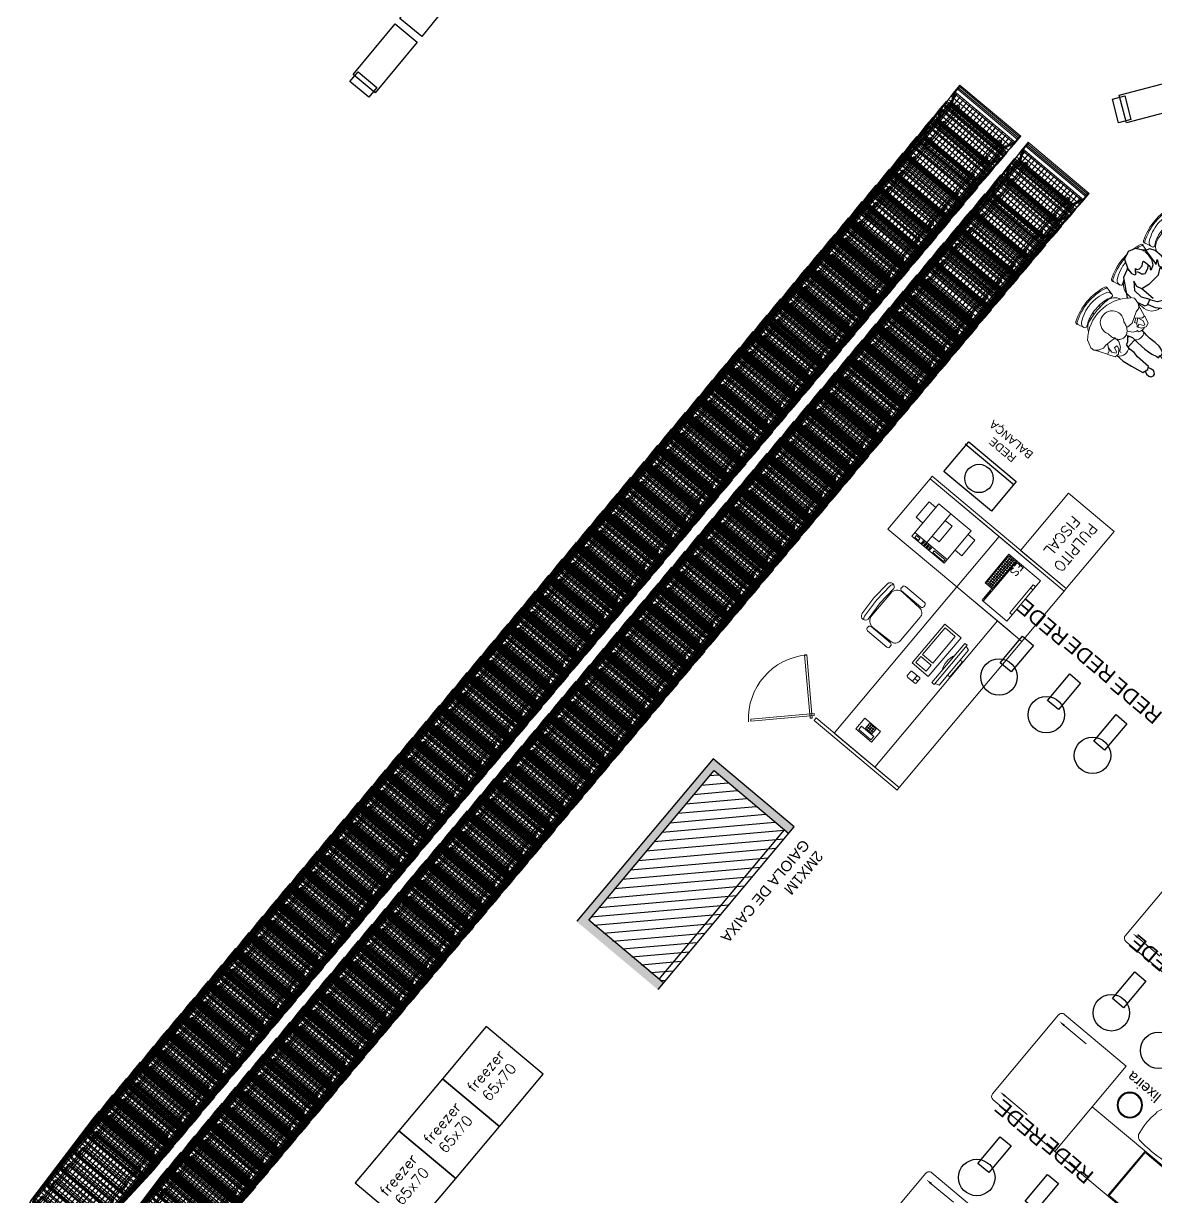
# Model space of a CAD drawing. Header units: metres. Extents: x 822482 to 822767, y 9662202 to 9662512.
# Drawn here: x 822614.28 to 822624.96, y 9662419.45 to 9662430.52 of the extents above; entities that cross this region are included whole.
import ezdxf

# ---------------------------------------------------------------- set-up
doc = ezdxf.new("R2010")
doc.units = ezdxf.units.M
for name, color, linetype, lineweight in [('#ARQ_MOB', 250, 'Continuous', 0), ('20006_ARQ_1400_3PV$0$I-PONTO-ELE', 114, 'Continuous', 0), ('ALVENARIA', 5, 'Continuous', 15), ('ARQ_NE_MOBILIÁRIOS', 251, 'Continuous', 0), ('HACHURAS', 167, 'Continuous', 9)]:
    doc.layers.add(name, color=color, linetype=linetype, lineweight=lineweight)
for name, color, linetype in [('#ARQ_TEXTO', 8, 'Continuous'), ('20006_ARQ_1000_3PV$0$ARQ-SAN', 9, 'Continuous'), ('ARQ_NE_EQUIPAMENTOS', 7, 'Continuous'), ('FERRAGEM', 46, 'Continuous'), ('MULHER_CIMA', 7, 'Continuous')]:
    doc.layers.add(name, color=color, linetype=linetype)
doc.layers.add('ARQ_NE_COTAS', color=7, linetype='Continuous', true_color=0x000000)
doc.styles.add('20006_ARQ_1400_3PV$0$ROMANS', font='romans.shx')
doc.styles.add('Arial', font='arial.ttf', dxfattribs={"height": 0.6})
doc.styles.add('ROMANS', font='romans', dxfattribs={"height": 0.2})
doc.styles.get("Standard").update_dxf_attribs({"font": 'arial.ttf'})

# ---------------------------------------------------------------- blocks, each defined once
blk = doc.blocks.new('VDDIM_DEFAULT')
at = {"linetype": 'Continuous', "lineweight": -2, "extrusion": (0, 0, -1)}
blk.add_hatch(color=0, dxfattribs=at).paths.add_polyline_path([(0, 0), (1, -0.1665), (1, 0.1665)])
blk = doc.blocks.new('20006_ARQ_1400_3PV$0$CADEIRA')
for p, q in [((-1114.172, -321.17), (-1114.172, -321.15)), ((-1114.125, -321.17), (-1114.125, -321.15))]:
    blk.add_line(p, q)
blk.add_lwpolyline([(-1114.229, -321.143, -0.414214), (-1114.349, -321.023, -0.089611), (-1114.349, -320.793, -0.414214), (-1114.289, -320.733, -0.04626), (-1114.009, -320.733, -0.414214), (-1113.949, -320.793, -0.089611), (-1113.949, -321.023, -0.414214), (-1114.069, -321.143, -0.088566)], format="xyb", close=True)
for points in [[(-1113.979, -321.191, 0.189609), (-1114.006, -321.164, 0.221082), (-1114.014, -321.161, -0.044762), (-1114.137, -321.17), (-1114.14, -321.17, -0.038554), (-1114.284, -321.161, 0.221082), (-1114.292, -321.164, 0.189609), (-1114.319, -321.191)], [(-1114.139, -321.225, 0.053278), (-1113.973, -321.21, -1.041839), (-1113.97, -321.224, -0.05325), (-1114.139, -321.24, -0.047646), (-1114.328, -321.224, -1.041839), (-1114.325, -321.21, 0.047578), (-1114.139, -321.225)], [(-1113.97, -321.21, 0.271734), (-1113.979, -321.191, -0.053337), (-1114.138, -321.205, -0.047695), (-1114.319, -321.191, 0.271734), (-1114.327, -321.21)]]:
    blk.add_lwpolyline(points, format="xyb")
blk = doc.blocks.new('lixeira esxritorio')
at = {"layer": '20006_ARQ_1000_3PV$0$ARQ-SAN'}
for radius in [12, 11.3]:
    blk.add_circle((59684, -4692), radius, dxfattribs=at)
blk = doc.blocks.new('CAIXA')
at = {"layer": 'ARQ_NE_MOBILIÁRIOS', "transparency": 33554687}
for points in [[(723.422, -107.869), (723.446, -107.885), (723.457, -107.869), (723.464, -107.862), (723.471, -107.854), (723.454, -107.837)], [(723.422, -108.301), (723.446, -108.317), (723.457, -108.301), (723.464, -108.293), (723.471, -108.286), (723.454, -108.269)]]:
    blk.add_hatch(color=256, dxfattribs=at).paths.add_polyline_path(points)
for p, q in [((723.122, -107.546), (725.642, -107.546)), ((724.232, -108.096), (724.232, -107.546)), ((724.882, -108.596), (724.882, -107.546)), ((723.082, -108.056), (723.082, -107.586)), ((725.682, -108.556), (725.682, -107.586)), ((723.122, -108.096), (724.882, -108.096)), ((723.276, -108.096), (723.276, -108.558)), ((723.413, -108.071), (723.485, -108.071)), ((723.449, -108.035), (723.449, -108.107)), ((723.882, -108.096), (723.882, -108.596)), ((723.314, -108.596), (723.882, -108.596)), ((723.314, -108.596), (723.882, -108.596)), ((725.642, -108.596), (724.882, -108.596))]:
    blk.add_line(p, q, dxfattribs=at)
for points in [[(723.803, -107.516), (723.803, -107.116), (723.822, -107.116), (723.822, -107.516)], [(725.579, -107.645), (725.306, -107.645)], [(725.579, -108.514), (725.306, -108.514)]]:
    blk.add_lwpolyline(points, dxfattribs=at)
for points in [[(724.222, -107.556), (723.122, -107.556), (723.122, -108.086), (724.222, -108.086)], [(723.777, -107.546), (723.777, -107.516), (723.847, -107.516), (723.847, -107.546)], [(723.399, -107.771), (723.499, -107.771), (723.499, -108.371), (723.399, -108.371)], [(723.427, -107.81), (723.412, -107.825), (723.439, -107.852), (723.422, -107.869), (723.481, -107.909), (723.457, -107.869), (723.471, -107.854)], [(723.427, -108.241), (723.412, -108.256), (723.439, -108.284), (723.422, -108.301), (723.481, -108.34), (723.457, -108.301), (723.471, -108.286)]]:
    blk.add_lwpolyline(points, close=True, dxfattribs=at)
for centre, radius, start, end in [((723.122, -107.586), 0.04, 90, 180), ((725.642, -107.586), 0.04, 0, 90), ((723.122, -108.056), 0.04, 180, 270), ((723.314, -108.558), 0.0378, 180, 270), ((725.642, -108.556), 0.04, 270, 0)]:
    blk.add_arc(centre, radius, start, end, dxfattribs=at)
at = {"layer": 'ARQ_NE_MOBILIÁRIOS', "transparency": 33554687, "xscale": -0.06000000022351753, "yscale": 0.06000000022351753, "zscale": 0.01000000003725292, "rotation": 180}
for p in [(725.639, -107.645), (725.639, -108.514)]:
    blk.add_blockref('VDDIM_DEFAULT', p, dxfattribs=at)
at = {"layer": 'ARQ_NE_MOBILIÁRIOS', "transparency": 33554687, "rotation": 0.02459345063217278}
blk.add_blockref('20006_ARQ_1400_3PV$0$CADEIRA', (1838.194, 213.072), dxfattribs=at)
at = {"layer": 'ARQ_NE_MOBILIÁRIOS', "transparency": 33554687, "xscale": -0.01, "yscale": 0.01, "zscale": 0.01}
blk.add_blockref('lixeira esxritorio', (1321.461, -61.416), dxfattribs=at)
at = {"layer": 'ARQ_NE_MOBILIÁRIOS', "transparency": 33554687, "insert": (724.628, -108.553), "char_height": 0.1, "width": 3.46, "attachment_point": 5, "style": 'Arial'}
blk.add_mtext('lixeira', dxfattribs=at)
blk = doc.blocks.new('CALUNGAS SENTADOS')
at = {"color": 8}
for p, q in [((-0.198, -0.025), (-0.263, -0.011)), ((-0.198, -0.025), (-0.263, -0.011)), ((-0.118, -0.095), (-0.118, -0.362)), ((-0.118, -0.095), (-0.118, -0.362)), ((-0.073, -0.069), (-0.073, -0.388)), ((-0.073, -0.069), (-0.073, -0.388)), ((-0.027, -0.065), (-0.027, -0.392)), ((-0.027, -0.065), (-0.027, -0.392)), ((0.018, -0.064), (0.018, -0.394)), ((0.018, -0.064), (0.018, -0.394)), ((0.061, -0.065), (0.061, -0.394)), ((0.061, -0.065), (0.061, -0.394)), ((0.102, -0.069), (0.102, -0.394)), ((0.102, -0.069), (0.102, -0.394)), ((0.144, -0.09), (0.144, -0.369)), ((0.144, -0.09), (0.144, -0.369)), ((-0.208, -0.184), (-0.225, -0.184)), ((-0.208, -0.184), (-0.225, -0.184)), ((-0.208, -0.274), (-0.225, -0.274)), ((-0.208, -0.274), (-0.225, -0.274)), ((-0.263, -0.447), (-0.198, -0.433)), ((-0.263, -0.447), (-0.198, -0.433)), ((-0.216, -0.491), (-0.263, -0.48)), ((-0.208, -0.744), (-0.225, -0.744)), ((-0.263, -0.917), (-0.198, -0.903)), ((-0.198, -1.019), (-0.263, -1.005)), ((-0.208, -1.178), (-0.225, -1.178)), ((-0.208, -1.269), (-0.225, -1.269)), ((-0.263, -1.442), (-0.198, -1.428))]:
    blk.add_line(p, q, dxfattribs=at)
at = {"color": 8, "linetype": 'Continuous'}
for p, q in [((-0.014, -0.909), (-0.047, -0.932)), ((0.049, -0.926), (-0.014, -0.909)), ((0.078, -0.957), (0.049, -0.926)), ((0.167, -0.98), (0.051, -0.932)), ((0.082, -1), (0.078, -0.957)), ((0.161, -1.011), (0.167, -0.98)), ((0.17, -0.978), (0.237, -1.007)), ((0.122, -1.105), (0.082, -1)), ((0.102, -1.056), (0.161, -1.011)), ((0.112, -1.164), (0.122, -1.105)), ((0.134, -1.087), (0.118, -1.047)), ((0.186, -1.021), (0.132, -1.032)), ((0.132, -1.032), (0.153, -1.076)), ((0.153, -1.079), (0.134, -1.087)), ((0.153, -1.076), (0.183, -1.104)), ((0.177, -1.071), (0.218, -1.052)), ((0.187, -1.099), (0.177, -1.071)), ((0.223, -1.039), (0.186, -1.021)), ((0.215, -1.086), (0.187, -1.099)), ((0.245, -1.045), (0.215, -1.086)), ((0.218, -1.052), (0.223, -1.039)), ((0.237, -1.007), (0.245, -1.045)), ((0.136, -1.193), (0.133, -1.193)), ((0.182, -1.164), (0.136, -1.193)), ((0.22, -1.128), (0.205, -1.127)), ((0.076, -1.359), (0.089, -1.318)), ((0.136, -1.32), (0.081, -1.315)), ((0.182, -1.349), (0.136, -1.32)), ((0.064, -1.429), (0.076, -1.359)), ((0.065, -1.458), (0.064, -1.429)), ((0.067, -1.402), (0.126, -1.447)), ((0.15, -1.437), (0.097, -1.426)), ((0.151, -1.359), (0.142, -1.387)), ((0.142, -1.387), (0.182, -1.406)), ((0.188, -1.419), (0.15, -1.437)), ((0.18, -1.372), (0.151, -1.359)), ((0.21, -1.412), (0.18, -1.372)), ((0.182, -1.406), (0.188, -1.419)), ((0.22, -1.385), (0.205, -1.387)), ((-0.026, -1.534), (-0.1, -1.496)), ((0.009, -1.532), (-0.026, -1.534)), ((0.043, -1.503), (0.009, -1.532)), ((0.131, -1.478), (0.016, -1.526)), ((0.04, -1.505), (0.065, -1.458)), ((0.126, -1.447), (0.131, -1.478)), ((0.135, -1.48), (0.202, -1.451))]:
    blk.add_line(p, q, dxfattribs=at)
for points in [[(0.151, -1.257, 0.124746), (0.148, -1.222, 0.105774), (0.127, -1.186, 0.08674), (0.093, -1.161, 0.069932), (0.052, -1.146, 0.076839)], [(0.013, -1.327, 0.006752), (0.017, -1.327, 0.076839), (0.065, -1.328, 0.08674), (0.105, -1.315, 0.105774), (0.137, -1.289, 0.124746), (0.151, -1.257, 0.124746)]]:
    blk.add_lwpolyline(points, format="xyb", dxfattribs=at)
for centre, radius, start, end in [((0.223, -1.244), 0.41, 130.1103, 219.0494), ((-0.027, -1.223), 0.111, 44.1506, 291.1882)]:
    blk.add_arc(centre, radius, start, end, dxfattribs=at)
at = {"color": 8}
for centre, major_axis, ratio, start_param, end_param in [((0.018, -1.134), (-0.802, 0.802), 1, -0.855297, -0.684004), ((0.018, -1.134), (-0.802, 0.802), 1, -0.855297, -0.684004), ((0.111, -0.124), (0.0864, 0.0864), 1, 5.672911, 7.182518), ((0.111, -0.124), (0.0864, 0.0864), 1, 5.672911, 7.182518), ((0.228, -0.227), (-0.399, 0.399), 1, 0.401752, 0.789012), ((0.228, -0.227), (-0.399, 0.399), 1, 0.401752, 0.789012), ((0.24, -0.233), (0.399, 0.399), 1, 1.972549, 2.349034), ((0.24, -0.233), (0.399, 0.399), 1, 1.972549, 2.349034), ((0.144, -0.244), (-0.312, 0.312), 1, 0.326028, 0.751615), ((0.144, -0.244), (-0.312, 0.312), 1, 0.326028, 0.751615), ((-0.278, -0.025), (-0.0145, 0.0145), 1, -1.521953, 0.272536), ((-0.278, -0.025), (-0.0145, 0.0145), 1, -1.521953, 0.272536), ((-0.267, -0.028), (-0.0128, 0.0128), 1, -1.001547, 0.401752), ((-0.267, -0.028), (-0.0128, 0.0128), 1, -1.001547, 0.401752), ((-0.211, -0.068), (0.0321, 0.0321), 1, 0.56925, 1.896824), ((-0.211, -0.068), (0.0321, 0.0321), 1, 0.56925, 1.896824), ((0.12, -0.212), (-0.245, 0.245), 1, 0.301328, 0.703109), ((0.12, -0.212), (-0.245, 0.245), 1, 0.301328, 0.703109), ((0.607, -0.229), (0.577, 0.577), 1, 2.200675, 2.511714), ((0.607, -0.229), (0.577, 0.577), 1, 2.200675, 2.511714), ((-0.085, -0.12), (-0.0814, 0.0814), 1, -0.684004, 0.629879), ((-0.085, -0.12), (-0.0814, 0.0814), 1, -0.684004, 0.629879), ((-0.202, -0.042), (-0.0128, 0.0128), 1, 3.44292, 5.281639), ((-0.202, -0.042), (-0.0128, 0.0128), 1, 3.44292, 5.281639), ((-0.056, -0.151), (0.0586, 0.0586), 1, 0.886793, 2.200675), ((-0.056, -0.151), (0.0586, 0.0586), 1, 0.886793, 2.200675), ((0.018, -0.88), (-0.577, 0.577), 1, -0.882554, -0.684004), ((0.018, -0.88), (-0.577, 0.577), 1, -0.882554, -0.684004), ((0.089, -0.151), (-0.0586, 0.0586), 1, 4.08251, 5.396393), ((0.089, -0.151), (-0.0586, 0.0586), 1, 4.08251, 5.396393), ((-0.575, -0.229), (0.577, 0.577), 1, 5.342268, 5.653306), ((-0.575, -0.229), (0.577, 0.577), 1, 5.342268, 5.653306), ((0.269, -0.229), (0.351, 0.351), 1, 2.26473, 2.447659), ((0.269, -0.229), (0.351, 0.351), 1, 2.26473, 2.447659), ((0.442, -0.229), (0.416, 0.416), 1, 2.200675, 2.511714), ((0.442, -0.229), (0.416, 0.416), 1, 2.200675, 2.511714), ((-0.41, -0.229), (0.416, 0.416), 1, 5.342268, 5.653306), ((-0.41, -0.229), (0.416, 0.416), 1, 5.342268, 5.653306), ((0.228, -0.231), (0.399, 0.399), 1, 2.352581, 2.73984), ((0.228, -0.231), (0.399, 0.399), 1, 2.352581, 2.73984), ((0.24, -0.225), (-0.399, 0.399), 1, 0.792558, 1.169044), ((0.24, -0.225), (-0.399, 0.399), 1, 0.792558, 1.169044), ((0.144, -0.214), (-0.312, 0.312), 1, 0.819181, 1.244768), ((0.144, -0.214), (-0.312, 0.312), 1, 0.819181, 1.244768), ((0.12, -0.246), (0.245, 0.245), 1, 2.438484, 2.840265), ((0.12, -0.246), (0.245, 0.245), 1, 2.438484, 2.840265), ((-0.056, -0.307), (-0.0586, 0.0586), 1, 0.940917, 2.2548), ((-0.056, -0.307), (-0.0586, 0.0586), 1, 0.940917, 2.2548), ((0.089, -0.307), (0.0586, 0.0586), 1, 4.028385, 5.342268), ((0.089, -0.307), (0.0586, 0.0586), 1, 4.028385, 5.342268), ((-0.278, -0.432), (0.0145, 0.0145), 1, 2.869057, 4.663546), ((-0.278, -0.432), (0.0145, 0.0145), 1, 2.869057, 4.663546), ((-0.267, -0.429), (0.0128, 0.0128), 1, 2.73984, 4.143139), ((-0.267, -0.429), (0.0128, 0.0128), 1, 2.73984, 4.143139), ((-0.211, -0.389), (-0.0321, 0.0321), 1, 1.244768, 2.572343), ((-0.211, -0.389), (-0.0321, 0.0321), 1, 1.244768, 2.572343), ((-0.085, -0.337), (-0.0814, 0.0814), 1, 0.940917, 1.907275), ((-0.085, -0.337), (-0.0814, 0.0814), 1, 0.940917, 1.907275), ((-0.202, -0.415), (0.0128, 0.0128), 1, 4.143139, 5.981858), ((-0.202, -0.415), (0.0128, 0.0128), 1, 4.143139, 5.981858), ((0.018, 0.423), (0.577, 0.577), 1, 3.825596, 4.024147), ((0.018, 0.423), (0.577, 0.577), 1, 3.825596, 4.024147), ((0.112, -0.335), (-0.0857, 0.0857), 1, 2.763389, 3.754739), ((0.112, -0.335), (-0.0857, 0.0857), 1, 2.763389, 3.754739), ((0.228, -0.697), (-0.399, 0.399), 1, 0.401752, 0.571558), ((0.24, -0.703), (0.399, 0.399), 1, 1.972549, 2.07099), ((-0.278, -0.495), (-0.0145, 0.0145), 1, -1.521953, 0.272536), ((-0.267, -0.498), (-0.0128, 0.0128), 1, -1.001547, 0.401752), ((-0.211, -0.538), (0.0321, 0.0321), 1, 0.941646, 1.896824), ((0.111, -0.594), (0.0864, 0.0864), 1, 6.213809, 6.547934), ((0.228, -0.697), (-0.399, 0.399), 1, 0.681766, 0.789012), ((0.228, -0.701), (0.399, 0.399), 1, 2.352581, 2.73984), ((0.24, -0.703), (0.399, 0.399), 1, 2.308379, 2.349034), ((0.24, -0.695), (-0.399, 0.399), 1, 0.792558, 1.169044), ((0.144, -0.684), (-0.312, 0.312), 1, 0.819181, 1.244768), ((-0.211, -0.859), (-0.0321, 0.0321), 1, 1.244768, 2.572343), ((0.12, -0.716), (0.245, 0.245), 1, 2.727533, 2.840265), ((-0.202, -0.885), (0.0128, 0.0128), 1, 4.143139, 5.981858), ((-0.085, -0.807), (-0.0814, 0.0814), 1, 1.160924, 2.2548), ((0.112, -0.805), (-0.0857, 0.0857), 1, 2.232808, 3.754739), ((-0.575, -0.699), (0.577, 0.577), 1, 5.342268, 5.342668), ((-0.278, -0.902), (0.0145, 0.0145), 1, 2.869057, 4.663546), ((-0.267, -0.899), (0.0128, 0.0128), 1, 2.73984, 4.143139), ((0.018, 0.206), (0.802, 0.802), 1, 3.825596, 3.87712), ((0.018, 0.206), (0.802, 0.802), 1, 3.955991, 3.99689), ((0.228, -1.221), (-0.399, 0.399), 1, 0.401752, 0.789012), ((0.24, -1.227), (0.399, 0.399), 1, 1.972549, 2.349034), ((0.144, -1.238), (-0.312, 0.312), 1, 0.326028, 0.751615), ((-0.278, -1.02), (-0.0145, 0.0145), 1, -1.521953, 0.272536), ((-0.267, -1.023), (-0.0128, 0.0128), 1, -1.001547, 0.401752), ((-0.211, -1.063), (0.0321, 0.0321), 1, 0.56925, 1.896824), ((0.12, -1.207), (-0.245, 0.245), 1, 0.301328, 0.703109), ((0.607, -1.223), (0.577, 0.577), 1, 2.200675, 2.511714), ((-0.085, -1.115), (0.054, 0.102), 0.999252, 0.672326, 1.899028), ((-0.202, -1.037), (-0.0128, 0.0128), 1, 3.44292, 5.281639), ((0.269, -1.223), (0.351, 0.351), 1, 2.26473, 2.447659), ((-0.575, -1.224), (0.577, 0.577), 1, 5.403078, 5.516886), ((0.228, -1.225), (0.399, 0.399), 1, 2.352581, 2.73984), ((0.24, -1.219), (-0.399, 0.399), 1, 0.792558, 1.169044), ((0.144, -1.209), (-0.312, 0.312), 1, 0.819181, 1.244768), ((0.12, -1.24), (0.245, 0.245), 1, 2.438484, 2.840265), ((-0.41, -1.224), (0.416, 0.416), 1, 5.467846, 5.506045), ((-0.278, -1.427), (0.0145, 0.0145), 1, 2.869057, 4.663546), ((-0.267, -1.424), (0.0128, 0.0128), 1, 2.73984, 4.143139), ((-0.211, -1.384), (-0.0321, 0.0321), 1, 1.244768, 2.572343), ((-0.085, -1.332), (-0.0814, 0.0814), 1, 0.940917, 1.852655), ((-0.202, -1.41), (0.0128, 0.0128), 1, 4.143139, 5.981858)]:
    blk.add_ellipse(centre, major_axis=major_axis, ratio=ratio, start_param=start_param, end_param=end_param, dxfattribs=at)
at = {"layer": 'ALVENARIA', "color": 8, "linetype": 'Continuous', "ltscale": 0.1}
blk.add_line((0.202, -1.451), (0.21, -1.412), dxfattribs=at)
for centre, radius, start, end in [((0.154, -1.077), 0.0839, 321.5013, 12.8227), ((0.191, -1.143), 0.0835, 307.6511, 33.4056), ((0.176, -1.354), 0.0848, 296.6577, 38.7892), ((0.243, -1.3), 0.00133, 51.1491, 218.7892)]:
    blk.add_arc(centre, radius, start, end, dxfattribs=at)
for points in [[(0.205, -1.127), (0.182, -1.164)], [(0.205, -1.387), (0.182, -1.349)]]:
    blk.add_spline(points, degree=3, dxfattribs=at)
at = {"layer": 'FERRAGEM', "color": 8, "linetype": 'Continuous', "ltscale": 0.5}
for p, q in [((-0.014, -0.534), (0.116, -0.518)), ((0.116, -0.518), (0.171, -0.515)), ((0.171, -0.515), (0.204, -0.514)), ((0.204, -0.514), (0.233, -0.539)), ((0.233, -0.539), (0.27, -0.562)), ((0.35, -0.525), (0.301, -0.52)), ((0.392, -0.529), (0.35, -0.525)), ((0.425, -0.527), (0.392, -0.529)), ((0.459, -0.525), (0.425, -0.527)), ((0.509, -0.529), (0.459, -0.525)), ((0.557, -0.543), (0.509, -0.529)), ((0.578, -0.559), (0.557, -0.543)), ((0.592, -0.542), (0.568, -0.551)), ((0.617, -0.546), (0.592, -0.542)), ((0.648, -0.545), (0.617, -0.546)), ((0.657, -0.561), (0.648, -0.545)), ((0.246, -0.636), (0.188, -0.653)), ((0.188, -0.653), (0.235, -0.651)), ((0.273, -0.626), (0.246, -0.636)), ((0.258, -0.652), (0.281, -0.679)), ((0.27, -0.562), (0.273, -0.626)), ((0.273, -0.626), (0.33, -0.632)), ((0.33, -0.632), (0.38, -0.636)), ((0.38, -0.636), (0.422, -0.636)), ((0.422, -0.636), (0.467, -0.634)), ((0.467, -0.634), (0.503, -0.63)), ((0.503, -0.63), (0.555, -0.616)), ((0.555, -0.616), (0.575, -0.615)), ((0.574, -0.593), (0.579, -0.579)), ((0.575, -0.615), (0.574, -0.593)), ((0.574, -0.593), (0.614, -0.6)), ((0.579, -0.579), (0.578, -0.559)), ((0.614, -0.6), (0.642, -0.598)), ((0.642, -0.598), (0.658, -0.584)), ((0.658, -0.584), (0.657, -0.561)), ((0.304, -0.675), (0.27, -0.666)), ((0.281, -0.679), (0.291, -0.707)), ((0.329, -0.68), (0.304, -0.675)), ((0.374, -0.678), (0.329, -0.68)), ((0.424, -0.687), (0.374, -0.678)), ((0.561, -0.692), (0.424, -0.687)), ((0.438, -0.792), (0.559, -0.77)), ((0.559, -0.77), (0.577, -0.719)), ((0.577, -0.719), (0.561, -0.692)), ((0.568, -0.744), (0.597, -0.76)), ((0.58, -0.699), (0.569, -0.705)), ((0.602, -0.693), (0.58, -0.699)), ((0.58, -0.699), (0.58, -0.699)), ((0.597, -0.76), (0.624, -0.759)), ((0.627, -0.691), (0.602, -0.693)), ((0.624, -0.759), (0.644, -0.752)), ((0.653, -0.71), (0.627, -0.691)), ((0.644, -0.752), (0.654, -0.729)), ((0.654, -0.729), (0.653, -0.71)), ((0.125, -0.8), (-0.016, -0.799)), ((0.263, -0.804), (0.349, -0.808)), ((0.349, -0.808), (0.402, -0.8)), ((0.402, -0.8), (0.438, -0.792)), ((0.297, -1.105), (0.235, -1.096)), ((0.339, -1.108), (0.297, -1.105)), ((0.373, -1.107), (0.339, -1.108)), ((0.406, -1.105), (0.373, -1.107)), ((0.456, -1.108), (0.406, -1.105)), ((0.216, -1.206), (0.164, -1.224)), ((0.216, -1.206), (0.277, -1.212)), ((0.277, -1.212), (0.327, -1.215)), ((0.327, -1.215), (0.369, -1.216)), ((0.369, -1.216), (0.414, -1.214)), ((0.414, -1.214), (0.45, -1.21)), ((0.45, -1.21), (0.502, -1.196)), ((0.505, -1.123), (0.456, -1.108)), ((0.502, -1.196), (0.522, -1.195)), ((0.525, -1.139), (0.505, -1.123)), ((0.539, -1.121), (0.515, -1.131)), ((0.521, -1.173), (0.526, -1.158)), ((0.522, -1.195), (0.521, -1.173)), ((0.521, -1.173), (0.562, -1.179)), ((0.526, -1.158), (0.525, -1.139)), ((0.565, -1.126), (0.539, -1.121)), ((0.562, -1.179), (0.589, -1.178)), ((0.595, -1.124), (0.565, -1.126)), ((0.589, -1.178), (0.606, -1.163)), ((0.604, -1.141), (0.595, -1.124)), ((0.606, -1.163), (0.604, -1.141)), ((0.164, -1.224), (0.162, -1.224)), ((0.162, -1.224), (0.2, -1.267)), ((0.2, -1.267), (0.209, -1.294)), ((0.243, -1.302), (0.209, -1.293)), ((0.268, -1.307), (0.243, -1.302)), ((0.313, -1.305), (0.268, -1.307)), ((0.364, -1.314), (0.313, -1.305)), ((0.501, -1.319), (0.364, -1.314)), ((0.516, -1.346), (0.501, -1.319)), ((0.519, -1.326), (0.508, -1.332)), ((0.541, -1.32), (0.519, -1.326)), ((0.519, -1.326), (0.519, -1.326)), ((0.566, -1.318), (0.541, -1.32)), ((0.592, -1.337), (0.566, -1.318)), ((0.202, -1.431), (0.288, -1.435)), ((0.288, -1.435), (0.341, -1.427)), ((0.341, -1.427), (0.377, -1.42)), ((0.377, -1.42), (0.499, -1.397)), ((0.499, -1.397), (0.516, -1.346)), ((0.507, -1.372), (0.536, -1.387)), ((0.536, -1.387), (0.564, -1.386)), ((0.564, -1.386), (0.583, -1.379)), ((0.583, -1.379), (0.593, -1.356)), ((0.593, -1.356), (0.592, -1.337))]:
    blk.add_line(p, q, dxfattribs=at)
at = {"layer": 'MULHER_CIMA', "color": 8}
for p, q in [((-0.154, -0.441), (-0.201, -0.461)), ((-0.075, -0.442), (-0.154, -0.441)), ((-0.068, -0.446), (-0.075, -0.442)), ((-0.038, -0.442), (-0.068, -0.446)), ((0.135, -0.42), (-0.038, -0.442)), ((0.168, -0.455), (0.135, -0.42)), ((-0.31, -0.548), (-0.342, -0.611)), ((-0.242, -0.51), (-0.31, -0.548)), ((-0.229, -0.514), (-0.242, -0.51)), ((-0.201, -0.461), (-0.229, -0.514)), ((-0.22, -0.497), (-0.061, -0.536)), ((-0.085, -0.493), (-0.033, -0.528)), ((-0.061, -0.536), (-0.085, -0.493)), ((-0.033, -0.528), (0.072, -0.505)), ((0.019, -0.594), (-0.014, -0.534)), ((0.072, -0.505), (0.173, -0.504)), ((0.173, -0.504), (0.168, -0.455)), ((0.251, -0.465), (0.168, -0.455)), ((0.172, -0.489), (0.283, -0.549)), ((0.336, -0.498), (0.251, -0.465)), ((0.265, -0.524), (0.336, -0.516)), ((0.296, -0.543), (0.265, -0.524)), ((0.283, -0.549), (0.296, -0.543)), ((0.336, -0.516), (0.336, -0.498)), ((-0.342, -0.611), (-0.321, -0.688)), ((-0.321, -0.688), (-0.249, -0.733)), ((-0.249, -0.733), (-0.239, -0.754)), ((-0.239, -0.754), (-0.218, -0.828)), ((0.215, -0.74), (0.173, -0.797)), ((0.264, -0.737), (0.215, -0.777)), ((0.221, -0.746), (0.215, -0.74)), ((0.215, -0.777), (0.221, -0.746)), ((0.263, -0.804), (0.288, -0.733)), ((0.288, -0.733), (0.264, -0.737)), ((-0.218, -0.828), (-0.069, -0.951)), ((0.173, -0.797), (0.105, -0.832)), ((0.109, -0.903), (0.123, -0.872)), ((0.123, -0.872), (0.191, -0.852)), ((0.191, -0.852), (0.263, -0.804)), ((-0.069, -0.951), (-0.061, -0.948)), ((0.037, -0.922), (0.109, -0.903))]:
    blk.add_line(p, q, dxfattribs=at)
for points in [[(-0.243, -0.739), (-0.183, -0.75), (-0.152, -0.741), (-0.148, -0.727), (-0.164, -0.714), (-0.187, -0.69), (-0.169, -0.689), (-0.155, -0.666), (-0.154, -0.63), (-0.172, -0.597), (-0.174, -0.588), (-0.146, -0.585), (-0.125, -0.584), (-0.096, -0.586), (-0.081, -0.597), (-0.074, -0.609), (-0.064, -0.598), (-0.08, -0.556), (-0.124, -0.526), (-0.17, -0.514), (-0.216, -0.51)], [(-0.161, -0.707), (-0.132, -0.695), (-0.111, -0.691), (-0.095, -0.68), (-0.087, -0.666), (-0.089, -0.642), (-0.099, -0.614), (-0.114, -0.584)], [(0.019, -0.594), (0.007, -0.725), (-0.016, -0.799), (-0.067, -0.811), (-0.12, -0.792), (-0.061, -0.855), (0.026, -0.859), (0.103, -0.825), (0.121, -0.877)]]:
    blk.add_lwpolyline(points, dxfattribs=at)
blk = doc.blocks.new('20006_ARQ_1400_3PV$0$B-025')
at = {"color": 0, "linetype": 'ByBlock'}
for p, q in [((0.495, 0), (0, 0)), ((0, 0), (0, -0.39)), ((0.495, -0.29), (0.495, 0)), ((0.418, -0.03), (0.072, -0.03)), ((0, -0.39), (0.35, -0.39))]:
    blk.add_line(p, q, dxfattribs=at)
for points in [[(0.072, -0.03), (0.072, 0)], [(0.112, -0.03), (0.112, 0)], [(0.418, -0.03), (0.418, 0)], [(0.35, -0.29), (0, -0.29)], [(0.013, -0.321), (0.337, -0.321)], [(0.03, -0.382), (0.03, -0.3)], [(0.051, -0.382), (0.051, -0.3)], [(0.071, -0.382), (0.071, -0.3)], [(0.092, -0.382), (0.092, -0.3)], [(0.113, -0.382), (0.113, -0.3)], [(0.133, -0.382), (0.133, -0.3)], [(0.154, -0.382), (0.154, -0.3)], [(0.174, -0.382), (0.174, -0.3)], [(0.195, -0.382), (0.195, -0.3)], [(0.216, -0.382), (0.216, -0.3)], [(0.236, -0.382), (0.236, -0.3)], [(0.257, -0.382), (0.257, -0.3)], [(0.277, -0.382), (0.277, -0.3)], [(0.298, -0.382), (0.298, -0.3)], [(0.319, -0.382), (0.319, -0.3)], [(0.495, -0.29), (0.35, -0.29), (0.35, -0.39)], [(0.35, -0.306), (0.495, -0.306), (0.495, -0.29)], [(0.373, -0.298), (0.469, -0.298)], [(0.013, -0.34), (0.337, -0.34)], [(0.013, -0.359), (0.337, -0.359)]]:
    blk.add_lwpolyline(points, dxfattribs=at)
blk.add_lwpolyline([(0.013, -0.3), (0.337, -0.3), (0.337, -0.382), (0.013, -0.382)], close=True, dxfattribs=at)
at = {"layer": '20006_ARQ_1400_3PV$0$I-PONTO-ELE', "style": '20006_ARQ_1400_3PV$0$ROMANS'}
blk.add_text('ES', height=0.075, dxfattribs=at).set_placement((-0.001, -0.28))
blk = doc.blocks.new('A$C05492AE6')
for p, q in [((0.638, -0.134), (0.468, -0.134)), ((0.468, -0.134), (0.468, -0.519)), ((0.638, -0.045), (0.638, -0.845)), ((1.438, -0.045), (0.638, -0.045)), ((0.934, -0.045), (0.934, -0.756)), ((0.934, -0.208), (1.105, -0.208)), ((1.105, -0.208), (1.105, -0.593)), ((1.438, -0.845), (1.438, -0.045)), ((1.438, -0.134), (1.608, -0.134)), ((1.608, -0.134), (1.608, -0.519)), ((0.468, -0.519), (0.638, -0.519)), ((1.105, -0.593), (0.934, -0.593)), ((1.608, -0.519), (1.438, -0.519)), ((0.638, -0.756), (1.438, -0.756)), ((0.638, -0.845), (1.438, -0.845)), ((0.697, -0.782), (0.697, -0.827)), ((0.786, -0.782), (0.697, -0.782)), ((0.697, -0.827), (0.786, -0.827)), ((0.786, -0.827), (0.786, -0.782)), ((0.86, -0.775), (0.86, -0.797)), ((0.89, -0.775), (0.86, -0.775)), ((0.86, -0.797), (0.89, -0.797)), ((0.86, -0.804), (0.86, -0.827)), ((0.89, -0.804), (0.86, -0.804)), ((0.86, -0.827), (0.89, -0.827)), ((0.89, -0.797), (0.89, -0.775)), ((0.89, -0.827), (0.89, -0.804)), ((0.919, -0.775), (0.919, -0.797)), ((0.949, -0.775), (0.919, -0.775)), ((0.919, -0.797), (0.949, -0.797)), ((0.949, -0.804), (0.919, -0.804)), ((0.919, -0.804), (0.919, -0.827)), ((0.919, -0.827), (0.949, -0.827)), ((0.949, -0.797), (0.949, -0.775)), ((0.949, -0.827), (0.949, -0.804)), ((0.979, -0.775), (0.979, -0.797)), ((1.008, -0.775), (0.979, -0.775)), ((0.979, -0.797), (1.008, -0.797)), ((1.008, -0.804), (0.979, -0.804)), ((0.979, -0.804), (0.979, -0.827)), ((0.979, -0.827), (1.008, -0.827)), ((1.008, -0.797), (1.008, -0.775)), ((1.008, -0.827), (1.008, -0.804)), ((1.038, -0.775), (1.038, -0.797)), ((1.068, -0.775), (1.038, -0.775)), ((1.038, -0.797), (1.068, -0.797)), ((1.068, -0.804), (1.038, -0.804)), ((1.038, -0.804), (1.038, -0.827)), ((1.038, -0.827), (1.068, -0.827)), ((1.068, -0.797), (1.068, -0.775)), ((1.068, -0.827), (1.068, -0.804)), ((1.142, -0.782), (1.142, -0.827)), ((1.408, -0.782), (1.142, -0.782)), ((1.142, -0.827), (1.408, -0.827)), ((1.408, -0.827), (1.408, -0.782))]:
    blk.add_line(p, q)
blk = doc.blocks.new('ATENDIMENTO FRENTE DE CAIXA')
at = {"layer": '#ARQ_MOB', "transparency": 33554687}
for p, q in [((40063.9, -6822.7), (40063.9, -6827.7)), ((40067.8, -6825.2), (40063.9, -6825.2)), ((40073.9, -6821.7), (40064.9, -6821.7)), ((40067.8, -6828.7), (40067.8, -6821.7)), ((40074.9, -6827.7), (40074.9, -6822.7)), ((40059.1, -6834.7), (40059, -6882.7)), ((40079.2, -6834.8), (40059.1, -6834.7)), ((40076.7, -6837.3), (40064.1, -6837.3)), ((40064.1, -6837.3), (40064.1, -6844.8)), ((40064.9, -6828.7), (40073.9, -6828.7)), ((40076.7, -6844.8), (40076.7, -6837.3)), ((40079.1, -6882.7), (40079.2, -6834.8)), ((40105, -6832.8), (40105, -6834.1)), ((40106.9, -6836.1), (40130.7, -6836.3)), ((40130.7, -6830.9), (40107, -6830.8)), ((40107.5, -6837.5), (40129.1, -6836.6)), ((40132.7, -6834.3), (40132.7, -6832.9)), ((40064.1, -6847.3), (40064, -6880.1)), ((40064.1, -6844.8), (40076.7, -6844.8)), ((40076.7, -6847.4), (40064.1, -6847.3)), ((40076.6, -6880.2), (40076.7, -6847.4)), ((40100.9, -6872.7), (40101, -6843.9)), ((40136.9, -6872.3), (40137, -6844.6)), ((40138.6, -6859), (40137.6, -6839.8)), ((40143, -6858.5), (40142, -6839.8)), ((40146.1, -6858.6), (40145.1, -6839.9)), ((40137.4, -6877), (40138.6, -6858)), ((40141.8, -6877.1), (40143, -6858.5)), ((40144.9, -6877.1), (40146.1, -6858.6)), ((40059, -6882.7), (40079.1, -6882.7)), ((40064, -6880.1), (40076.6, -6880.2)), ((40104.7, -6883.9), (40104.7, -6882.5)), ((40106.7, -6880.5), (40130.4, -6880.6)), ((40128.9, -6880.2), (40107.3, -6879.1)), ((40132.4, -6882.6), (40132.4, -6884)), ((40130.4, -6886), (40106.7, -6885.9))]:
    blk.add_line(p, q, dxfattribs=at)
for points in [[(40012.8, -6736.9), (40012.8, -6733.9), (40115.1, -6733.9), (40115.1, -6736.9)], [(40042.8, -6736.9), (40012.8, -6736.9), (40012.8, -6916.9), (40042.8, -6916.9)], [(40043.5, -6866.1), (40043.5, -6847.5), (40046.1, -6847.5), (40046.1, -6866.1)], [(40092.8, -6916.9), (40012.8, -6916.9), (40012.8, -6978.9), (40092.8, -6978.9)], [(40177.8, -6916.9), (40092.8, -6916.9), (40092.8, -6978.9), (40177.8, -6978.9)], [(40012.8, -6981.9), (40012.8, -6978.9), (40177.8, -6978.9), (40177.8, -6981.9)], [(40069, -7052.2), (40069, -6981.9), (40012.8, -6981.9), (40012.8, -7052.2)]]:
    blk.add_lwpolyline(points, close=True, dxfattribs=at)
for points in [[(40027.8, -6916.9), (40092.8, -6916.9), (40092.8, -6736.9), (40027.8, -6736.9)], [(40050.1, -6834), (40046.1, -6835.3), (40046.1, -6878.3)], [(40052.8, -6881), (40052.8, -6832.6), (40050.1, -6832.6)], [(40052.8, -6832.6), (40050.1, -6832.6), (40050.1, -6881)], [(40050.1, -6879.6), (40046.1, -6878.3)], [(40052.8, -6881), (40050.1, -6881), (40052.8, -6881)]]:
    blk.add_lwpolyline(points, dxfattribs=at)
blk.add_lwpolyline([(40052.8, -6866.1, 0.234116), (40052.8, -6847.5)], format="xyb", dxfattribs=at)
for centre, radius, start, end in [((40064.9, -6822.7), 1, 89.89, 179.89), ((40064.9, -6827.7), 1, 179.89, 269.89), ((40073.9, -6822.7), 1, 359.89, 89.89), ((40073.9, -6827.7), 1, 269.89, 359.89), ((40107.4, -6843.9), 6.4, 89.7189, 179.7189), ((40107, -6832.8), 2, 89.7189, 179.7189), ((40107, -6834.1), 2, 179.7189, 269.7189), ((40129, -6844.6), 8, 359.7189, 89.7189), ((40130.7, -6832.9), 2, 359.7189, 89.7189), ((40130.7, -6834.3), 2, 269.7189, 359.7189), ((40141.3, -6840.3), 3.78, 6.8575, 172.5802), ((40138.3, -6840.1), 3.62, 4.4827, 65.791), ((40107.3, -6872.7), 6.4, 179.7189, 269.7189), ((40128.9, -6872.2), 8, 269.7188, 359.7188), ((40106.7, -6882.5), 2, 89.7189, 179.7189), ((40106.7, -6883.9), 2, 179.7189, 269.7189), ((40130.4, -6882.6), 2, 359.7189, 89.7189), ((40141.1, -6876.7), 3.78, 186.8575, 352.5802), ((40138.2, -6876.8), 3.62, 293.6467, 354.955), ((40130.4, -6884), 2, 269.7189, 359.7189)]:
    blk.add_arc(centre, radius, start, end, dxfattribs=at)
at = {"layer": '#ARQ_MOB', "xscale": 100, "yscale": 100, "zscale": 100, "rotation": 89.99327071923867}
blk.add_blockref('20006_ARQ_1400_3PV$0$B-025', (40036, -6972), dxfattribs=at)
at = {"layer": '#ARQ_MOB', "transparency": 33554687, "xscale": 49.62389028767379, "yscale": 49.62389028767379, "zscale": 49.62389028767379, "rotation": 180}
blk.add_blockref('A$C05492AE6', (40187.8, -6968.2), dxfattribs=at)
at = {"layer": '#ARQ_TEXTO', "insert": (40039.3, -7017.4), "char_height": 10, "width": 346, "attachment_point": 5, "rotation": 90, "style": 'ROMANS'}
blk.add_mtext('\\A1;PULPITO\\PFISCAL', dxfattribs=at)
blk = doc.blocks.new('20006_ARQ_1400_3PV$0$TELEFONE')
at = {"color": 0}
for p, q in [((0.057, -0.085), (-0.003, -0.085)), ((0.057, -0.105), (-0.003, -0.105)), ((0.017, -0.065), (0.017, -0.145)), ((0.037, -0.065), (0.037, -0.145)), ((0.057, -0.125), (-0.003, -0.125))]:
    blk.add_line(p, q, dxfattribs=at)
for points in [[(0.065, 0), (-0.065, 0), (-0.065, -0.193), (0.065, -0.193)], [(-0.011, -0.174), (-0.054, -0.174), (-0.054, -0.024), (-0.011, -0.024)], [(0.057, -0.065), (-0.003, -0.065), (-0.003, -0.145), (0.057, -0.145)]]:
    blk.add_lwpolyline(points, close=True, dxfattribs=at)
blk = doc.blocks.new('carro grande')
at = {"ltscale": 0.008}
blk.add_hatch(color=8, dxfattribs=at).paths.add_polyline_path([(927.974, 947.093), (927.944, 947.093), (927.944, 946.357), (927.974, 946.357)])
at = {"layer": 'HACHURAS', "ltscale": 0.008}
h = blk.add_hatch(dxfattribs=at)
h.set_pattern_fill('_USER', color=8, scale=0.04, style=0, double=1, pattern_type=0)
h.set_pattern_definition([(0, (-293.62143, -282.740838), (0, 0.04), []), (90, (-293.62143, -282.740838), (-0.04, 0), [])])
edge = h.paths.add_edge_path()
edge.add_line((927.894, 947.1), (927.894, 946.35))
edge.add_line((927.894, 946.35), (926.921, 946.397))
edge.add_arc((926.924, 946.447), 0.05, 180, 266.5107, ccw=False)
edge.add_line((926.874, 946.447), (926.874, 947.003))
edge.add_arc((926.924, 947.003), 0.05, 93.4893, 180, ccw=False)
edge.add_line((926.921, 947.053), (927.894, 947.1))
at = {"color": 8, "ltscale": 0.008}
for p, q in [((927.894, 947.1), (926.921, 947.053)), ((927.794, 947.05), (926.974, 947.05)), ((927.794, 947.04), (926.974, 947.04)), ((927.784, 946.4), (927.784, 947.05)), ((927.794, 947.05), (927.894, 947.1)), ((927.794, 947.039), (927.899, 947.091)), ((927.794, 946.4), (927.794, 947.05)), ((927.894, 946.35), (927.894, 947.1)), ((927.974, 947.1), (927.894, 947.1)), ((927.974, 947.093), (927.894, 947.093)), ((927.944, 946.35), (927.944, 947.1)), ((927.974, 946.35), (927.974, 947.1)), ((926.874, 947.003), (926.874, 946.447)), ((926.924, 947), (926.924, 946.45)), ((926.934, 947), (926.934, 946.45)), ((927.894, 946.35), (926.921, 946.397)), ((926.974, 946.41), (927.794, 946.41)), ((926.974, 946.4), (927.794, 946.4)), ((927.899, 946.359), (927.794, 946.411)), ((927.894, 946.35), (927.794, 946.4)), ((927.894, 946.357), (927.974, 946.357)), ((927.894, 946.35), (927.974, 946.35))]:
    blk.add_line(p, q, dxfattribs=at)
for points in [[(926.945, 946.998), (927.016, 946.998), (927.016, 946.968), (926.945, 946.968)], [(927.784, 946.968), (927.016, 946.968), (927.016, 946.482), (927.784, 946.482)], [(927.746, 946.998), (927.817, 946.998), (927.817, 946.968), (927.746, 946.968)], [(926.945, 946.482), (927.016, 946.482), (927.016, 946.452), (926.945, 946.452)], [(927.744, 946.482), (927.815, 946.482), (927.815, 946.452), (927.744, 946.452)]]:
    blk.add_lwpolyline(points, close=True, dxfattribs=at)
for centre, radius, start, end in [((926.924, 947.003), 0.05, 93.4893, 180), ((926.974, 947), 0.05, 90, 180), ((926.974, 947), 0.04, 90, 180), ((926.924, 946.447), 0.05, 180, 266.5107), ((926.974, 946.45), 0.05, 180, 270), ((926.974, 946.45), 0.04, 180, 270)]:
    blk.add_arc(centre, radius, start, end, dxfattribs=at)
blk = doc.blocks.new('A$C8f1b9c42')
at = {"layer": 'ARQ_NE_EQUIPAMENTOS', "transparency": 33554687}
h = blk.add_hatch(color=256, dxfattribs=at)
h.paths.add_polyline_path([(375.893, -210.619), (375.893, -210.698), (376.814, -210.698), (376.814, -210.619)])
h.paths.add_polyline_path([(375.893, -212.539), (375.893, -212.619), (376.814, -212.619), (376.814, -212.539)])
h.paths.add_polyline_path([(376.814, -210.619), (376.814, -212.619), (376.893, -212.619), (376.893, -210.619)])
h = blk.add_hatch(dxfattribs=at)
h.set_pattern_fill('_USER', color=256, scale=0.081984, angle=225, style=0, pattern_type=2)
h.set_pattern_definition([(225, (377.82756, -212.00814), (0.0579717, -0.0579717), [])])
h.paths.add_polyline_path([(376.814, -210.698), (375.893, -210.698), (375.893, -212.539), (376.814, -212.539)])
at = {"layer": 'ARQ_NE_EQUIPAMENTOS'}
for points in [[(376.905, -207.386), (376.205, -207.386), (376.205, -208.028), (376.905, -208.028)], [(376.905, -208.028), (376.205, -208.028), (376.205, -208.669), (376.905, -208.669)], [(376.905, -208.669), (376.205, -208.669), (376.205, -209.311), (376.905, -209.311)]]:
    blk.add_lwpolyline(points, close=True, dxfattribs=at)
at = {"layer": 'ARQ_NE_EQUIPAMENTOS', "transparency": 33554687}
for points in [[(375.889, -210.622), (375.889, -212.622), (376.889, -212.622), (376.889, -210.622)], [(375.889, -210.702), (376.81, -210.702), (376.81, -212.543), (375.889, -212.543)], [(375.942, -210.702), (375.942, -212.543)]]:
    blk.add_lwpolyline(points, dxfattribs=at)
at = {"layer": 'ARQ_NE_MOBILIÁRIOS', "transparency": 33554687}
for points in [[(376.434, -213.562), (376.858, -213.138), (376.844, -213.124), (376.42, -213.548)], [(376.434, -213.504), (376.858, -213.928), (376.844, -213.942), (376.42, -213.518)]]:
    blk.add_lwpolyline(points, close=True, dxfattribs=at)
blk.add_arc((376.419, -213.514), 0.6, 315.0082, 43.0497, dxfattribs=at)
at = {"layer": 'ARQ_NE_MOBILIÁRIOS', "xscale": -1, "rotation": 90}
for p in [(1324.7, 721.633), (1324.7, 721.619), (1325.54, 721.633), (1325.54, 721.619), (1324.7, 721.433), (1324.7, 721.419), (1325.54, 721.433), (1325.54, 721.419), (1324.7, 721.233), (1324.7, 721.219), (1325.54, 721.233), (1325.54, 721.219), (1324.7, 721.033), (1325.54, 721.033), (1324.7, 721.019), (1325.54, 721.019), (1324.7, 720.833), (1324.7, 720.819), (1325.54, 720.833), (1325.54, 720.819), (1324.7, 720.633), (1324.7, 720.619), (1325.54, 720.633), (1325.54, 720.619), (1324.7, 720.433), (1324.7, 720.419), (1325.54, 720.433), (1325.54, 720.419), (1324.7, 720.233), (1324.7, 720.219), (1325.54, 720.233), (1325.54, 720.219), (1324.7, 720.033), (1325.54, 720.033), (1324.7, 720.019), (1325.54, 720.019), (1324.7, 719.833), (1324.7, 719.819), (1325.54, 719.833), (1325.54, 719.819), (1324.7, 719.633), (1324.7, 719.619), (1325.54, 719.633), (1325.54, 719.619), (1324.7, 719.433), (1324.7, 719.419), (1325.54, 719.433), (1325.54, 719.419), (1324.7, 719.233), (1324.7, 719.219), (1325.54, 719.233), (1325.54, 719.219), (1324.7, 719.033), (1325.54, 719.033), (1324.7, 719.019), (1325.54, 719.019), (1324.7, 718.833), (1324.7, 718.819), (1325.54, 718.833), (1325.54, 718.819), (1324.7, 718.633), (1324.7, 718.619), (1325.54, 718.633), (1325.54, 718.619), (1324.7, 718.433), (1324.7, 718.419), (1325.54, 718.433), (1325.54, 718.419), (1324.7, 718.233), (1324.7, 718.219), (1325.54, 718.233), (1325.54, 718.219), (1324.7, 718.033), (1325.54, 718.033), (1324.7, 718.019), (1325.54, 718.019), (1324.7, 717.833), (1324.7, 717.819), (1325.54, 717.833), (1325.54, 717.819), (1324.7, 717.633), (1324.7, 717.619), (1325.54, 717.633), (1325.54, 717.619), (1324.7, 717.433), (1324.7, 717.419), (1325.54, 717.433), (1325.54, 717.419), (1324.7, 717.233), (1324.7, 717.219), (1325.54, 717.233), (1325.54, 717.219), (1324.7, 717.033), (1324.7, 717.019), (1325.54, 717.033), (1325.54, 717.019), (1324.7, 716.833), (1324.7, 716.819), (1325.54, 716.833), (1325.54, 716.819), (1324.7, 716.633), (1324.7, 716.619), (1325.54, 716.633), (1325.54, 716.619), (1324.7, 716.433), (1324.7, 716.419), (1325.54, 716.433), (1325.54, 716.419), (1324.7, 716.233), (1324.7, 716.219), (1325.54, 716.233), (1325.54, 716.219), (1324.7, 716.033), (1324.7, 716.019), (1325.54, 716.033), (1325.54, 716.019), (1324.7, 715.833), (1325.54, 715.833), (1324.7, 715.819), (1325.54, 715.819), (1324.7, 715.633), (1324.7, 715.619), (1325.54, 715.633), (1325.54, 715.619), (1324.7, 715.433), (1324.7, 715.419), (1325.54, 715.433), (1325.54, 715.419), (1324.7, 715.233), (1324.7, 715.219), (1325.54, 715.233), (1325.54, 715.219), (1324.7, 715.033), (1324.7, 715.019), (1325.54, 715.033), (1325.54, 715.019), (1324.7, 714.833), (1325.54, 714.833), (1324.7, 714.819), (1325.54, 714.819), (1324.7, 714.633), (1324.7, 714.619), (1325.54, 714.633), (1325.54, 714.619), (1324.7, 714.433), (1324.7, 714.419), (1325.54, 714.433), (1325.54, 714.419), (1324.7, 714.233), (1324.7, 714.219), (1325.54, 714.233), (1325.54, 714.219), (1324.7, 714.033), (1324.7, 714.019), (1325.54, 714.033), (1325.54, 714.019), (1324.7, 713.833), (1325.54, 713.833), (1324.7, 713.819), (1325.54, 713.819), (1324.7, 713.633), (1324.7, 713.619), (1325.54, 713.633), (1325.54, 713.619), (1324.7, 713.433), (1324.7, 713.419), (1325.54, 713.433), (1325.54, 713.419), (1324.7, 713.233), (1324.7, 713.219), (1325.54, 713.233), (1325.54, 713.219), (1324.7, 713.033), (1324.7, 713.019), (1325.54, 713.033), (1325.54, 713.019), (1324.7, 712.833), (1325.54, 712.833), (1324.7, 712.819), (1325.54, 712.819), (1324.7, 712.633), (1324.7, 712.619), (1325.54, 712.633), (1325.54, 712.619), (1324.7, 712.433), (1324.7, 712.419), (1325.54, 712.433), (1325.54, 712.419), (1324.7, 712.233), (1324.7, 712.219), (1325.54, 712.233), (1325.54, 712.219), (1324.7, 712.033), (1324.7, 712.019), (1325.54, 712.033), (1325.54, 712.019), (1324.7, 711.833), (1324.7, 711.819), (1325.54, 711.833), (1325.54, 711.819), (1324.7, 711.633), (1324.7, 711.619), (1325.54, 711.633), (1325.54, 711.619), (1324.7, 711.433), (1324.7, 711.419), (1325.54, 711.433), (1325.54, 711.419), (1324.7, 711.233), (1324.7, 711.219), (1325.54, 711.233), (1325.54, 711.219), (1324.7, 711.033), (1324.7, 711.019), (1325.54, 711.033), (1325.54, 711.019), (1324.7, 710.833), (1324.7, 710.819), (1325.54, 710.833), (1325.54, 710.819), (1324.7, 710.633), (1324.7, 710.619), (1325.54, 710.633), (1325.54, 710.619), (1324.7, 710.433), (1324.7, 710.419), (1325.54, 710.433), (1325.54, 710.419), (1324.7, 710.233), (1324.7, 710.219), (1325.54, 710.233), (1325.54, 710.219), (1324.7, 710.033), (1324.7, 710.019), (1325.54, 710.033), (1325.54, 710.019), (1324.7, 709.833), (1324.7, 709.819), (1325.54, 709.833), (1325.54, 709.819), (1324.7, 709.633), (1325.54, 709.633), (1324.7, 709.619), (1325.54, 709.619), (1324.7, 709.399), (1324.7, 709.385), (1325.54, 709.399), (1325.54, 709.385), (1324.7, 709.199), (1324.7, 709.185), (1325.54, 709.199), (1325.54, 709.185), (1324.7, 708.999), (1324.7, 708.985), (1325.54, 708.999), (1325.54, 708.985)]:
    blk.add_blockref('carro grande', p, dxfattribs=at)
at = {"layer": 'ARQ_NE_MOBILIÁRIOS', "linetype": 'Continuous', "transparency": 33554687, "rotation": 0.02171589818977158}
for p in [(-352.884, -102.635), (-352.884, -102.635), (-352.884, -104.585), (-352.884, -104.585), (-352.884, -106.535), (-352.884, -106.535)]:
    blk.add_blockref('CAIXA', p, dxfattribs=at)
at = {"layer": 'ARQ_NE_MOBILIÁRIOS', "transparency": 33554687, "xscale": 0.01, "yscale": 0.01, "zscale": 0.01}
blk.add_blockref('ATENDIMENTO FRENTE DE CAIXA', (-24.759, -146.174), dxfattribs=at)
at = {"layer": 'ARQ_NE_MOBILIÁRIOS', "transparency": 33554687, "rotation": 270}
blk.add_blockref('20006_ARQ_1400_3PV$0$TELEFONE', (376.038, -213.77), dxfattribs=at)
at = {"layer": 'ARQ_NE_MOBILIÁRIOS', "linetype": 'Continuous', "rotation": 180.000000003544}
blk.add_blockref('CALUNGAS SENTADOS', (376.623, -219.417), dxfattribs=at)
at = {"layer": 'ARQ_NE_EQUIPAMENTOS', "char_height": 0.0988, "attachment_point": 5, "rotation": 270, "style": 'ROMANS'}
for insert in [(376.558, -207.706), (376.558, -208.347), (376.558, -208.988)]:
    blk.add_mtext('freezer\\P65x70', dxfattribs=dict(at, insert=insert))
at = {"layer": 'ARQ_NE_EQUIPAMENTOS', "insert": (375.326, -212.587), "char_height": 0.1, "width": 2.74311, "attachment_point": 1, "rotation": 90}
blk.add_mtext('\\P2MX1M \\PGAIOLA DE CAIXA\\P', dxfattribs=at)

msp = doc.modelspace()

# ---------------------------------------------------------------- linework, layer by layer
at = {"layer": 'ARQ_NE_COTAS', "color": 5}
msp.add_line((822623.624, 9662426.166), (822623.162, 9662426.553), dxfattribs=at)
at = {"layer": 'ARQ_NE_COTAS', "color": 1}
for points in [[(822617.826, 9662430.567), (822618.214, 9662431.052), (822618.424, 9662430.884), (822618.036, 9662430.399)], [(822617.99, 9662430.346), (822617.593, 9662429.868), (822617.386, 9662430.04), (822617.783, 9662430.518)], [(822617.61, 9662429.919), (822617.533, 9662429.827), (822617.356, 9662429.974), (822617.433, 9662430.066)], [(822625.281, 9662429.741), (822624.681, 9662429.584), (822624.613, 9662429.844), (822625.213, 9662430.001)], [(822624.724, 9662429.616), (822624.608, 9662429.585), (822624.549, 9662429.807), (822624.666, 9662429.838)]]:
    msp.add_lwpolyline(points, close=True, dxfattribs=at)
at = {"layer": 'ARQ_NE_COTAS', "color": 5}
msp.add_lwpolyline([(822623.408, 9662425.92), (822622.96, 9662426.296), (822623.194, 9662426.575), (822623.643, 9662426.199)], close=True, dxfattribs=at)
at = {"layer": 'ARQ_NE_COTAS', "color": 4}
for points in [[(822623.594, 9662424.404), (822623.492, 9662424.49), (822623.702, 9662424.74), (822623.804, 9662424.654)], [(822624.04, 9662424.048), (822623.938, 9662424.134), (822624.148, 9662424.385), (822624.25, 9662424.299)], [(822624.476, 9662423.664), (822624.374, 9662423.75), (822624.584, 9662424.001), (822624.686, 9662423.915)], [(822624.654, 9662421.236), (822624.552, 9662421.322), (822624.762, 9662421.573), (822624.864, 9662421.487)], [(822623.384, 9662419.681), (822623.281, 9662419.767), (822623.492, 9662420.018), (822623.594, 9662419.932)], [(822623.83, 9662419.326), (822623.727, 9662419.412), (822623.938, 9662419.662), (822624.04, 9662419.576)]]:
    msp.add_lwpolyline(points, close=True, dxfattribs=at)
at = {"layer": 'ARQ_NE_COTAS', "color": 5}
msp.add_circle((822623.291, 9662426.229), 0.134, dxfattribs=at)
at = {"layer": 'ARQ_NE_COTAS', "color": 4}
for centre in [(822623.48, 9662424.356), (822623.926, 9662424), (822624.362, 9662423.616), (822624.54, 9662421.188), (822624.986, 9662420.833), (822623.27, 9662419.634)]:
    msp.add_circle(centre, 0.172, dxfattribs=at)

# ---------------------------------------------------------------- block references
at = {"ltscale": 10, "rotation": 140.0090103764572}
msp.add_blockref('A$C8f1b9c42', (822772.889, 9662018.47), dxfattribs=at)

# ---------------------------------------------------------------- texts
at = {"layer": 'ARQ_NE_COTAS', "color": 5, "insert": (822623.501, 9662426.46), "char_height": 0.0762, "attachment_point": 1, "rotation": 140.009}
msp.add_mtext_dynamic_manual_height_columns('\\pxqc;REDE\\PBALANÇA', width=0.03195, gutter_width=0.381, heights=[0], dxfattribs=at)
at = {"layer": 'ARQ_NE_COTAS', "color": 0, "char_height": 0.1421, "attachment_point": 1, "rotation": 140.009}
for insert in [(822624.057, 9662424.641), (822624.503, 9662424.285), (822624.939, 9662423.901), (822625.117, 9662421.473), (822623.847, 9662419.918), (822624.293, 9662419.563)]:
    msp.add_mtext_dynamic_manual_height_columns('REDE', width=0.05955, gutter_width=0.711, heights=[0], dxfattribs=dict(at, insert=insert))

doc.saveas('drawing.dxf')
